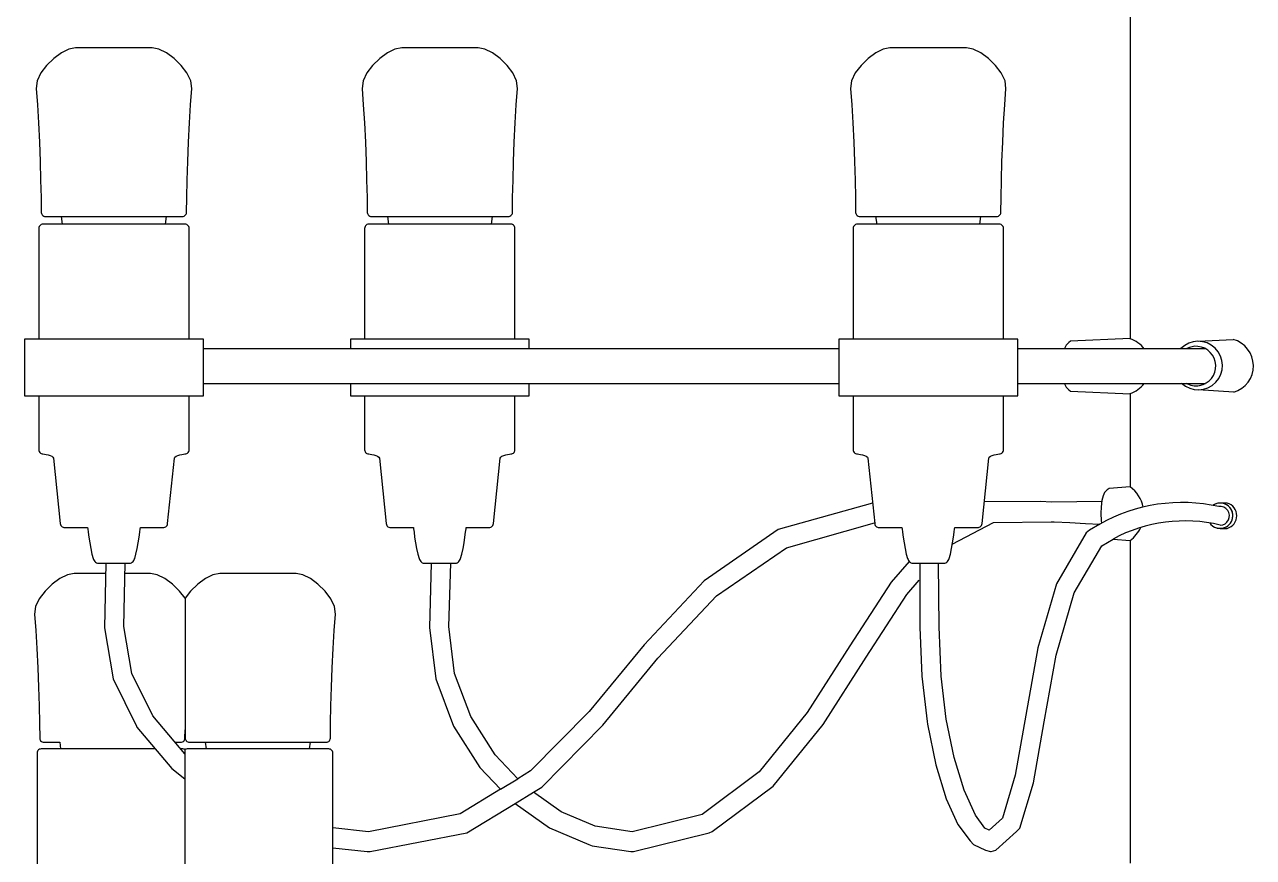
# Model space of a CAD drawing. Header units: millimetres. Extents: x 112 to 8820, y -2365 to 5002.
# Drawn here: x 393 to 585.3, y -265.7 to -135.4 of the extents above; entities that cross this region are included whole.
import ezdxf

# ---------------------------------------------------------------- set-up
doc = ezdxf.new("R2010")
doc.units = ezdxf.units.MM

# ---------------------------------------------------------------- blocks, each defined once
blk = doc.blocks.new('2097-30_EL-front')
for p, q in [((-2.267, 71.85), (-2.267, 47.948)), ((-19.115, 52.33), (-19.226, 52.223)), ((-18.995, 52.417), (-19.115, 52.33)), ((-18.877, 52.475), (-18.995, 52.417)), ((-18.772, 52.497), (-18.877, 52.475)), ((-18.743, 52.497), (-18.772, 52.497)), ((-18.679, 52.497), (-18.743, 52.497)), ((-18.583, 52.497), (-18.679, 52.497)), ((-18.461, 52.497), (-18.583, 52.497)), ((-18.321, 52.497), (-18.461, 52.497)), ((-18.172, 52.497), (-18.321, 52.497)), ((-18.023, 52.497), (-18.172, 52.497)), ((-17.883, 52.497), (-18.023, 52.497)), ((-17.761, 52.497), (-17.883, 52.497)), ((-17.666, 52.497), (-17.761, 52.497)), ((-17.602, 52.497), (-17.666, 52.497)), ((-17.574, 52.497), (-17.602, 52.497)), ((-17.469, 52.475), (-17.574, 52.497)), ((-17.351, 52.417), (-17.469, 52.475)), ((-17.23, 52.33), (-17.351, 52.417)), ((-17.119, 52.223), (-17.23, 52.33)), ((-14.013, 52.33), (-14.124, 52.223)), ((-13.892, 52.417), (-14.013, 52.33)), ((-13.774, 52.475), (-13.892, 52.417)), ((-13.669, 52.497), (-13.774, 52.475)), ((-13.647, 52.497), (-13.669, 52.497)), ((-13.588, 52.497), (-13.647, 52.497)), ((-13.497, 52.497), (-13.588, 52.497)), ((-13.379, 52.497), (-13.497, 52.497)), ((-13.241, 52.497), (-13.379, 52.497)), ((-13.093, 52.497), (-13.241, 52.497)), ((-12.943, 52.497), (-13.093, 52.497)), ((-12.801, 52.497), (-12.943, 52.497)), ((-12.676, 52.497), (-12.801, 52.497)), ((-12.575, 52.497), (-12.676, 52.497)), ((-12.506, 52.497), (-12.575, 52.497)), ((-12.472, 52.497), (-12.506, 52.497)), ((-12.367, 52.475), (-12.472, 52.497)), ((-12.249, 52.417), (-12.367, 52.475)), ((-12.129, 52.33), (-12.249, 52.417)), ((-12.019, 52.223), (-12.129, 52.33)), ((-6.37, 52.33), (-6.48, 52.223)), ((-6.25, 52.417), (-6.37, 52.33)), ((-6.132, 52.475), (-6.25, 52.417)), ((-6.028, 52.497), (-6.132, 52.475)), ((-5.993, 52.497), (-6.028, 52.497)), ((-5.923, 52.497), (-5.993, 52.497)), ((-5.822, 52.497), (-5.923, 52.497)), ((-5.697, 52.497), (-5.822, 52.497)), ((-5.554, 52.497), (-5.697, 52.497)), ((-5.405, 52.497), (-5.554, 52.497)), ((-5.256, 52.497), (-5.405, 52.497)), ((-5.119, 52.497), (-5.256, 52.497)), ((-5.001, 52.497), (-5.119, 52.497)), ((-4.91, 52.497), (-5.001, 52.497)), ((-4.852, 52.497), (-4.91, 52.497)), ((-4.831, 52.497), (-4.852, 52.497)), ((-4.726, 52.475), (-4.831, 52.497)), ((-4.607, 52.417), (-4.726, 52.475)), ((-4.486, 52.33), (-4.607, 52.417)), ((-4.375, 52.223), (-4.486, 52.33)), ((-19.226, 52.223), (-19.317, 52.104)), ((-17.029, 52.104), (-17.119, 52.223)), ((-14.124, 52.223), (-14.215, 52.104)), ((-11.928, 52.104), (-12.019, 52.223)), ((-6.48, 52.223), (-6.571, 52.104)), ((-4.285, 52.104), (-4.375, 52.223)), ((-19.375, 51.981), (-19.391, 51.863)), ((-19.317, 52.104), (-19.375, 51.981)), ((-16.97, 51.981), (-17.029, 52.104)), ((-16.955, 51.863), (-16.97, 51.981)), ((-14.273, 51.981), (-14.289, 51.863)), ((-14.215, 52.104), (-14.273, 51.981)), ((-11.87, 51.981), (-11.928, 52.104)), ((-11.855, 51.863), (-11.87, 51.981)), ((-6.629, 51.981), (-6.644, 51.863)), ((-6.571, 52.104), (-6.629, 51.981)), ((-4.226, 51.981), (-4.285, 52.104)), ((-4.211, 51.863), (-4.226, 51.981)), ((-19.391, 51.863), (-19.371, 51.607)), ((-16.975, 51.607), (-16.955, 51.863)), ((-14.289, 51.863), (-14.269, 51.607)), ((-11.875, 51.607), (-11.855, 51.863)), ((-6.644, 51.863), (-6.624, 51.607)), ((-4.231, 51.607), (-4.211, 51.863)), ((-19.371, 51.607), (-19.353, 51.323)), ((-16.992, 51.323), (-16.975, 51.607)), ((-14.269, 51.607), (-14.251, 51.323)), ((-11.892, 51.323), (-11.875, 51.607)), ((-6.624, 51.607), (-6.607, 51.323)), ((-4.248, 51.323), (-4.231, 51.607)), ((-19.353, 51.323), (-19.339, 51.023)), ((-17.006, 51.023), (-16.992, 51.323)), ((-14.251, 51.323), (-14.237, 51.023)), ((-11.906, 51.023), (-11.892, 51.323)), ((-6.607, 51.323), (-6.593, 51.023)), ((-4.262, 51.023), (-4.248, 51.323)), ((-19.339, 51.023), (-19.328, 50.72)), ((-17.018, 50.72), (-17.006, 51.023)), ((-14.237, 51.023), (-14.226, 50.72)), ((-11.918, 50.72), (-11.906, 51.023)), ((-6.593, 51.023), (-6.582, 50.72)), ((-4.274, 50.72), (-4.262, 51.023)), ((-19.328, 50.72), (-19.319, 50.427)), ((-17.026, 50.427), (-17.018, 50.72)), ((-14.226, 50.72), (-14.217, 50.427)), ((-11.926, 50.427), (-11.918, 50.72)), ((-6.582, 50.72), (-6.573, 50.427)), ((-4.282, 50.427), (-4.274, 50.72)), ((-19.319, 50.427), (-19.313, 50.157)), ((-17.032, 50.157), (-17.026, 50.427)), ((-14.217, 50.427), (-14.211, 50.157)), ((-11.932, 50.157), (-11.926, 50.427)), ((-6.573, 50.427), (-6.567, 50.157)), ((-4.288, 50.157), (-4.282, 50.427)), ((-19.313, 50.157), (-19.31, 49.923)), ((-17.035, 49.923), (-17.032, 50.157)), ((-14.211, 50.157), (-14.208, 49.923)), ((-11.935, 49.923), (-11.932, 50.157)), ((-6.567, 50.157), (-6.564, 49.923)), ((-4.291, 49.923), (-4.288, 50.157)), ((-19.31, 49.923), (-19.308, 49.908)), ((-19.308, 49.908), (-19.303, 49.894)), ((-19.303, 49.894), (-19.295, 49.882)), ((-19.295, 49.882), (-19.284, 49.872)), ((-19.284, 49.872), (-19.271, 49.864)), ((-19.271, 49.864), (-19.257, 49.86)), ((-19.257, 49.86), (-19.241, 49.858)), ((-19.241, 49.858), (-19.191, 49.858)), ((-19.191, 49.858), (-19.076, 49.858)), ((-19.076, 49.858), (-18.996, 49.858)), ((-18.996, 49.858), (-18.98, 49.739)), ((-18.996, 49.858), (-17.268, 49.858)), ((-17.366, 49.739), (-17.349, 49.858)), ((-17.268, 49.858), (-17.154, 49.858)), ((-17.154, 49.858), (-17.104, 49.858)), ((-17.104, 49.858), (-17.088, 49.86)), ((-17.088, 49.86), (-17.074, 49.864)), ((-17.074, 49.864), (-17.061, 49.872)), ((-17.061, 49.872), (-17.051, 49.882)), ((-17.051, 49.882), (-17.042, 49.894)), ((-17.042, 49.894), (-17.037, 49.908)), ((-17.037, 49.908), (-17.035, 49.923)), ((-14.208, 49.923), (-14.206, 49.908)), ((-14.206, 49.908), (-14.201, 49.894)), ((-14.201, 49.894), (-14.193, 49.882)), ((-14.193, 49.882), (-14.182, 49.872)), ((-14.182, 49.872), (-14.169, 49.864)), ((-14.169, 49.864), (-14.155, 49.86)), ((-14.155, 49.86), (-14.139, 49.858)), ((-14.139, 49.858), (-14.1, 49.858)), ((-14.1, 49.858), (-14.019, 49.858)), ((-14.019, 49.858), (-13.893, 49.858)), ((-13.893, 49.858), (-13.877, 49.739)), ((-13.893, 49.858), (-12.188, 49.858)), ((-12.264, 49.739), (-12.248, 49.858)), ((-12.188, 49.858), (-12.064, 49.858)), ((-12.064, 49.858), (-12.004, 49.858)), ((-12.004, 49.858), (-11.988, 49.86)), ((-11.988, 49.86), (-11.974, 49.864)), ((-11.974, 49.864), (-11.961, 49.872)), ((-11.961, 49.872), (-11.95, 49.882)), ((-11.95, 49.882), (-11.942, 49.894)), ((-11.942, 49.894), (-11.937, 49.908)), ((-11.937, 49.908), (-11.935, 49.923)), ((-6.564, 49.923), (-6.562, 49.908)), ((-6.562, 49.908), (-6.557, 49.894)), ((-6.557, 49.894), (-6.549, 49.882)), ((-6.549, 49.882), (-6.538, 49.872)), ((-6.538, 49.872), (-6.525, 49.864)), ((-6.525, 49.864), (-6.511, 49.86)), ((-6.511, 49.86), (-6.495, 49.858)), ((-6.495, 49.858), (-6.434, 49.858)), ((-6.434, 49.858), (-6.309, 49.858)), ((-6.309, 49.858), (-4.606, 49.858)), ((-6.251, 49.858), (-6.235, 49.739)), ((-4.622, 49.739), (-4.606, 49.858)), ((-4.606, 49.858), (-4.502, 49.858)), ((-4.502, 49.858), (-4.399, 49.858)), ((-4.399, 49.858), (-4.36, 49.858)), ((-4.36, 49.858), (-4.344, 49.86)), ((-4.344, 49.86), (-4.33, 49.864)), ((-4.33, 49.864), (-4.317, 49.872)), ((-4.317, 49.872), (-4.307, 49.882)), ((-4.307, 49.882), (-4.298, 49.894)), ((-4.298, 49.894), (-4.293, 49.908)), ((-4.293, 49.908), (-4.291, 49.923)), ((-19.346, 49.688), (-19.348, 49.673)), ((-19.348, 49.673), (-19.348, 47.941)), ((-19.342, 49.702), (-19.346, 49.688)), ((-19.334, 49.714), (-19.342, 49.702)), ((-19.324, 49.725), (-19.334, 49.714)), ((-19.311, 49.732), (-19.324, 49.725)), ((-19.298, 49.737), (-19.311, 49.732)), ((-19.283, 49.739), (-19.298, 49.737)), ((-19.268, 49.739), (-19.283, 49.739)), ((-19.206, 49.739), (-19.268, 49.739)), ((-19.099, 49.739), (-19.206, 49.739)), ((-18.951, 49.739), (-19.099, 49.739)), ((-18.769, 49.739), (-18.951, 49.739)), ((-18.561, 49.739), (-18.769, 49.739)), ((-18.336, 49.739), (-18.561, 49.739)), ((-18.104, 49.739), (-18.336, 49.739)), ((-17.875, 49.739), (-18.104, 49.739)), ((-17.658, 49.739), (-17.875, 49.739)), ((-17.464, 49.739), (-17.658, 49.739)), ((-17.301, 49.739), (-17.464, 49.739)), ((-17.177, 49.739), (-17.301, 49.739)), ((-17.095, 49.739), (-17.177, 49.739)), ((-17.061, 49.739), (-17.095, 49.739)), ((-17.046, 49.737), (-17.061, 49.739)), ((-17.032, 49.732), (-17.046, 49.737)), ((-17.02, 49.725), (-17.032, 49.732)), ((-17.01, 49.714), (-17.02, 49.725)), ((-17.002, 49.702), (-17.01, 49.714)), ((-16.997, 49.688), (-17.002, 49.702)), ((-16.995, 49.673), (-16.997, 49.688)), ((-16.995, 47.941), (-16.995, 49.673)), ((-14.247, 49.688), (-14.249, 49.673)), ((-14.249, 49.673), (-14.249, 47.941)), ((-14.242, 49.702), (-14.247, 49.688)), ((-14.234, 49.714), (-14.242, 49.702)), ((-14.224, 49.725), (-14.234, 49.714)), ((-14.212, 49.732), (-14.224, 49.725)), ((-14.198, 49.737), (-14.212, 49.732)), ((-14.183, 49.739), (-14.198, 49.737)), ((-14.149, 49.739), (-14.183, 49.739)), ((-14.067, 49.739), (-14.149, 49.739)), ((-13.942, 49.739), (-14.067, 49.739)), ((-13.779, 49.739), (-13.942, 49.739)), ((-13.586, 49.739), (-13.779, 49.739)), ((-13.369, 49.739), (-13.586, 49.739)), ((-13.14, 49.739), (-13.369, 49.739)), ((-12.908, 49.739), (-13.14, 49.739)), ((-12.683, 49.739), (-12.908, 49.739)), ((-12.475, 49.739), (-12.683, 49.739)), ((-12.293, 49.739), (-12.475, 49.739)), ((-12.145, 49.739), (-12.293, 49.739)), ((-12.038, 49.739), (-12.145, 49.739)), ((-11.975, 49.739), (-12.038, 49.739)), ((-11.961, 49.739), (-11.975, 49.739)), ((-11.946, 49.737), (-11.961, 49.739)), ((-11.932, 49.732), (-11.946, 49.737)), ((-11.92, 49.725), (-11.932, 49.732)), ((-11.91, 49.714), (-11.92, 49.725)), ((-11.902, 49.702), (-11.91, 49.714)), ((-11.897, 49.688), (-11.902, 49.702)), ((-11.896, 49.673), (-11.897, 49.688)), ((-11.896, 47.941), (-11.896, 49.673)), ((-6.601, 49.688), (-6.603, 49.673)), ((-6.603, 49.673), (-6.603, 47.941)), ((-6.596, 49.702), (-6.601, 49.688)), ((-6.588, 49.714), (-6.596, 49.702)), ((-6.578, 49.725), (-6.588, 49.714)), ((-6.566, 49.732), (-6.578, 49.725)), ((-6.552, 49.737), (-6.566, 49.732)), ((-6.537, 49.739), (-6.552, 49.737)), ((-6.523, 49.739), (-6.537, 49.739)), ((-6.461, 49.739), (-6.523, 49.739)), ((-6.353, 49.739), (-6.461, 49.739)), ((-6.205, 49.739), (-6.353, 49.739)), ((-6.024, 49.739), (-6.205, 49.739)), ((-5.815, 49.739), (-6.024, 49.739)), ((-5.59, 49.739), (-5.815, 49.739)), ((-5.358, 49.739), (-5.59, 49.739)), ((-5.129, 49.739), (-5.358, 49.739)), ((-4.913, 49.739), (-5.129, 49.739)), ((-4.719, 49.739), (-4.913, 49.739)), ((-4.556, 49.739), (-4.719, 49.739)), ((-4.431, 49.739), (-4.556, 49.739)), ((-4.35, 49.739), (-4.431, 49.739)), ((-4.315, 49.739), (-4.35, 49.739)), ((-4.3, 49.737), (-4.315, 49.739)), ((-4.286, 49.732), (-4.3, 49.737)), ((-4.274, 49.725), (-4.286, 49.732)), ((-4.264, 49.714), (-4.274, 49.725)), ((-4.256, 49.702), (-4.264, 49.714)), ((-4.251, 49.688), (-4.256, 49.702)), ((-4.25, 49.673), (-4.251, 49.688)), ((-4.25, 47.941), (-4.25, 49.673)), ((-19.553, 47.941), (-19.571, 47.941)), ((-19.571, 47.941), (-19.571, 47.054)), ((-19.475, 47.941), (-19.553, 47.941)), ((-19.34, 47.941), (-19.475, 47.941)), ((-19.153, 47.941), (-19.34, 47.941)), ((-18.924, 47.941), (-19.153, 47.941)), ((-18.662, 47.941), (-18.924, 47.941)), ((-18.379, 47.941), (-18.662, 47.941)), ((-18.086, 47.941), (-18.379, 47.941)), ((-17.797, 47.941), (-18.086, 47.941)), ((-17.525, 47.941), (-17.797, 47.941)), ((-17.281, 47.941), (-17.525, 47.941)), ((-17.076, 47.941), (-17.281, 47.941)), ((-16.918, 47.941), (-17.076, 47.941)), ((-16.816, 47.941), (-16.918, 47.941)), ((-16.772, 47.941), (-16.816, 47.941)), ((-16.772, 47.054), (-16.772, 47.941)), ((-14.454, 47.941), (-14.471, 47.941)), ((-14.471, 47.941), (-14.471, 47.788)), ((-14.375, 47.941), (-14.454, 47.941)), ((-14.24, 47.941), (-14.375, 47.941)), ((-14.054, 47.941), (-14.24, 47.941)), ((-13.963, 47.941), (-14.054, 47.941)), ((-13.719, 47.941), (-13.963, 47.941)), ((-13.446, 47.941), (-13.719, 47.941)), ((-13.158, 47.941), (-13.446, 47.941)), ((-12.865, 47.941), (-13.158, 47.941)), ((-12.582, 47.941), (-12.865, 47.941)), ((-12.32, 47.941), (-12.582, 47.941)), ((-12.09, 47.941), (-12.32, 47.941)), ((-11.904, 47.941), (-12.09, 47.941)), ((-11.769, 47.941), (-11.904, 47.941)), ((-11.691, 47.941), (-11.769, 47.941)), ((-11.673, 47.941), (-11.691, 47.941)), ((-11.673, 47.788), (-11.673, 47.941)), ((-6.807, 47.941), (-6.825, 47.941)), ((-6.825, 47.941), (-6.825, 47.054)), ((-6.729, 47.941), (-6.807, 47.941)), ((-6.594, 47.941), (-6.729, 47.941)), ((-6.408, 47.941), (-6.594, 47.941)), ((-6.179, 47.941), (-6.408, 47.941)), ((-5.917, 47.941), (-6.179, 47.941)), ((-5.633, 47.941), (-5.917, 47.941)), ((-5.341, 47.941), (-5.633, 47.941)), ((-5.052, 47.941), (-5.341, 47.941)), ((-4.779, 47.941), (-5.052, 47.941)), ((-4.535, 47.941), (-4.779, 47.941)), ((-4.33, 47.941), (-4.535, 47.941)), ((-4.173, 47.941), (-4.33, 47.941)), ((-4.07, 47.941), (-4.173, 47.941)), ((-4.027, 47.941), (-4.07, 47.941)), ((-4.027, 47.054), (-4.027, 47.941)), ((-3.23, 47.89), (-3.269, 47.845)), ((-3.199, 47.909), (-3.23, 47.89)), ((-2.267, 47.948), (-3.199, 47.909)), ((-14.471, 47.788), (-16.772, 47.788)), ((-6.825, 47.788), (-14.471, 47.788)), ((-1.084, 47.788), (-4.027, 47.788)), ((-3.293, 47.796), (-3.295, 47.788)), ((-3.269, 47.845), (-3.293, 47.796)), ((-16.772, 47.247), (-14.471, 47.247)), ((-14.471, 47.247), (-14.471, 47.054)), ((-14.471, 47.247), (-6.825, 47.247)), ((-11.673, 47.054), (-11.673, 47.247)), ((-4.027, 47.247), (-1.088, 47.247)), ((-3.295, 47.247), (-3.293, 47.239)), ((-3.293, 47.239), (-3.269, 47.19)), ((-3.269, 47.19), (-3.23, 47.145)), ((-3.23, 47.145), (-3.199, 47.126)), ((-3.199, 47.126), (-2.267, 47.087)), ((-19.571, 47.054), (-19.553, 47.054)), ((-19.553, 47.054), (-19.475, 47.054)), ((-19.475, 47.054), (-19.34, 47.054)), ((-19.348, 47.054), (-19.348, 46.209)), ((-19.34, 47.054), (-19.153, 47.054)), ((-19.153, 47.054), (-18.924, 47.054)), ((-18.924, 47.054), (-18.662, 47.054)), ((-18.662, 47.054), (-18.379, 47.054)), ((-18.379, 47.054), (-18.086, 47.054)), ((-18.086, 47.054), (-17.797, 47.054)), ((-17.797, 47.054), (-17.525, 47.054)), ((-17.525, 47.054), (-17.281, 47.054)), ((-17.281, 47.054), (-17.076, 47.054)), ((-17.076, 47.054), (-16.918, 47.054)), ((-16.995, 46.209), (-16.995, 47.054)), ((-16.918, 47.054), (-16.816, 47.054)), ((-16.816, 47.054), (-16.772, 47.054)), ((-14.471, 47.054), (-14.454, 47.054)), ((-14.454, 47.054), (-14.375, 47.054)), ((-14.375, 47.054), (-14.24, 47.054)), ((-14.249, 47.054), (-14.249, 46.209)), ((-14.24, 47.054), (-14.054, 47.054)), ((-14.054, 47.054), (-13.963, 47.054)), ((-13.963, 47.054), (-13.719, 47.054)), ((-13.719, 47.054), (-13.446, 47.054)), ((-13.446, 47.054), (-13.158, 47.054)), ((-13.158, 47.054), (-12.865, 47.054)), ((-12.865, 47.054), (-12.582, 47.054)), ((-12.582, 47.054), (-12.32, 47.054)), ((-12.32, 47.054), (-12.09, 47.054)), ((-12.09, 47.054), (-11.904, 47.054)), ((-11.904, 47.054), (-11.769, 47.054)), ((-11.896, 46.209), (-11.896, 47.054)), ((-11.769, 47.054), (-11.691, 47.054)), ((-11.691, 47.054), (-11.673, 47.054)), ((-6.825, 47.054), (-6.807, 47.054)), ((-6.807, 47.054), (-6.729, 47.054)), ((-6.729, 47.054), (-6.594, 47.054)), ((-6.603, 47.054), (-6.603, 46.209)), ((-6.594, 47.054), (-6.408, 47.054)), ((-6.408, 47.054), (-6.179, 47.054)), ((-6.179, 47.054), (-5.917, 47.054)), ((-5.917, 47.054), (-5.633, 47.054)), ((-5.633, 47.054), (-5.341, 47.054)), ((-5.341, 47.054), (-5.052, 47.054)), ((-5.052, 47.054), (-4.779, 47.054)), ((-4.779, 47.054), (-4.535, 47.054)), ((-4.535, 47.054), (-4.33, 47.054)), ((-4.33, 47.054), (-4.173, 47.054)), ((-4.25, 46.209), (-4.25, 47.054)), ((-4.173, 47.054), (-4.07, 47.054)), ((-4.07, 47.054), (-4.027, 47.054)), ((-2.267, 47.087), (-2.267, 45.63)), ((-19.348, 46.209), (-19.346, 46.194)), ((-19.346, 46.194), (-19.342, 46.181)), ((-19.342, 46.181), (-19.334, 46.168)), ((-19.334, 46.168), (-19.324, 46.158)), ((-19.324, 46.158), (-19.311, 46.15)), ((-17.032, 46.15), (-17.02, 46.158)), ((-17.02, 46.158), (-17.01, 46.168)), ((-17.01, 46.168), (-17.002, 46.181)), ((-17.002, 46.181), (-16.997, 46.194)), ((-16.997, 46.194), (-16.995, 46.209)), ((-14.249, 46.209), (-14.247, 46.194)), ((-14.247, 46.194), (-14.242, 46.181)), ((-14.242, 46.181), (-14.234, 46.168)), ((-14.234, 46.168), (-14.224, 46.158)), ((-14.224, 46.158), (-14.212, 46.15)), ((-11.932, 46.15), (-11.92, 46.158)), ((-11.92, 46.158), (-11.91, 46.168)), ((-11.91, 46.168), (-11.902, 46.181)), ((-11.902, 46.181), (-11.897, 46.194)), ((-11.897, 46.194), (-11.896, 46.209)), ((-6.603, 46.209), (-6.601, 46.194)), ((-6.601, 46.194), (-6.596, 46.181)), ((-6.596, 46.181), (-6.588, 46.168)), ((-6.588, 46.168), (-6.578, 46.158)), ((-6.578, 46.158), (-6.566, 46.15)), ((-4.286, 46.15), (-4.274, 46.158)), ((-4.274, 46.158), (-4.264, 46.168)), ((-4.264, 46.168), (-4.256, 46.181)), ((-4.256, 46.181), (-4.251, 46.194)), ((-4.251, 46.194), (-4.25, 46.209)), ((-19.311, 46.15), (-19.298, 46.146)), ((-19.298, 46.146), (-19.283, 46.144)), ((-19.283, 46.144), (-19.261, 46.142)), ((-19.261, 46.142), (-19.233, 46.137)), ((-19.233, 46.137), (-19.202, 46.13)), ((-19.202, 46.13), (-19.172, 46.12)), ((-19.172, 46.12), (-19.145, 46.108)), ((-19.145, 46.108), (-19.126, 46.094)), ((-19.126, 46.094), (-19.117, 46.078)), ((-19.117, 46.078), (-19.012, 45.056)), ((-17.332, 45.056), (-17.226, 46.078)), ((-17.226, 46.078), (-17.218, 46.094)), ((-17.218, 46.094), (-17.198, 46.108)), ((-17.198, 46.108), (-17.172, 46.12)), ((-17.172, 46.12), (-17.141, 46.13)), ((-17.141, 46.13), (-17.11, 46.137)), ((-17.11, 46.137), (-17.083, 46.142)), ((-17.083, 46.142), (-17.061, 46.144)), ((-17.061, 46.144), (-17.046, 46.146)), ((-17.046, 46.146), (-17.032, 46.15)), ((-14.212, 46.15), (-14.198, 46.146)), ((-14.198, 46.146), (-14.183, 46.144)), ((-14.183, 46.144), (-14.161, 46.142)), ((-14.161, 46.142), (-14.134, 46.137)), ((-14.134, 46.137), (-14.103, 46.13)), ((-14.103, 46.13), (-14.072, 46.12)), ((-14.072, 46.12), (-14.046, 46.108)), ((-14.046, 46.108), (-14.026, 46.094)), ((-14.026, 46.094), (-14.018, 46.078)), ((-14.018, 46.078), (-13.912, 45.056)), ((-12.232, 45.056), (-12.126, 46.078)), ((-12.126, 46.078), (-12.118, 46.094)), ((-12.118, 46.094), (-12.099, 46.108)), ((-12.099, 46.108), (-12.072, 46.12)), ((-12.072, 46.12), (-12.041, 46.13)), ((-12.041, 46.13), (-12.011, 46.137)), ((-12.011, 46.137), (-11.983, 46.142)), ((-11.983, 46.142), (-11.961, 46.144)), ((-11.961, 46.144), (-11.946, 46.146)), ((-11.946, 46.146), (-11.932, 46.15)), ((-6.566, 46.15), (-6.552, 46.146)), ((-6.552, 46.146), (-6.537, 46.144)), ((-6.537, 46.144), (-6.515, 46.142)), ((-6.515, 46.142), (-6.488, 46.137)), ((-6.488, 46.137), (-6.457, 46.13)), ((-6.457, 46.13), (-6.426, 46.12)), ((-6.426, 46.12), (-6.399, 46.108)), ((-6.399, 46.108), (-6.38, 46.094)), ((-6.38, 46.094), (-6.372, 46.078)), ((-6.372, 46.078), (-6.266, 45.056)), ((-4.586, 45.056), (-4.48, 46.078)), ((-4.48, 46.078), (-4.472, 46.094)), ((-4.472, 46.094), (-4.453, 46.108)), ((-4.453, 46.108), (-4.426, 46.12)), ((-4.426, 46.12), (-4.395, 46.13)), ((-4.395, 46.13), (-4.365, 46.137)), ((-4.365, 46.137), (-4.337, 46.142)), ((-4.337, 46.142), (-4.315, 46.144)), ((-4.315, 46.144), (-4.3, 46.146)), ((-4.3, 46.146), (-4.286, 46.15)), ((-2.628, 45.585), (-2.668, 45.539)), ((-2.598, 45.604), (-2.628, 45.585)), ((-2.267, 45.63), (-2.598, 45.604)), ((-3.678, 45.4), (-4.551, 45.394)), ((-3.493, 45.391), (-3.678, 45.4)), ((-2.713, 45.399), (-3.493, 45.391)), ((-2.711, 45.414), (-2.723, 45.318)), ((-2.692, 45.49), (-2.711, 45.414)), ((-2.668, 45.539), (-2.692, 45.49)), ((-6.299, 45.373), (-7.775, 44.96)), ((-2.723, 45.318), (-2.727, 45.211)), ((-2.727, 45.211), (-2.723, 45.105)), ((-0.859, 45.377, -0.203), (-0.75, 45.377, -0.203)), ((-19.012, 45.056), (-19.008, 45.041)), ((-19.008, 45.041), (-19.002, 45.027)), ((-19.002, 45.027), (-18.993, 45.015)), ((-18.993, 45.015), (-18.982, 45.005)), ((-18.982, 45.005), (-18.969, 44.997)), ((-17.374, 44.997), (-17.361, 45.005)), ((-17.361, 45.005), (-17.35, 45.015)), ((-17.35, 45.015), (-17.341, 45.027)), ((-17.341, 45.027), (-17.335, 45.041)), ((-17.335, 45.041), (-17.332, 45.056)), ((-13.912, 45.056), (-13.909, 45.041)), ((-13.909, 45.041), (-13.903, 45.027)), ((-13.903, 45.027), (-13.894, 45.015)), ((-13.894, 45.015), (-13.883, 45.005)), ((-13.883, 45.005), (-13.87, 44.997)), ((-12.275, 44.997), (-12.262, 45.005)), ((-12.262, 45.005), (-12.251, 45.015)), ((-12.251, 45.015), (-12.242, 45.027)), ((-12.242, 45.027), (-12.236, 45.041)), ((-12.236, 45.041), (-12.232, 45.056)), ((-7.648, 44.678), (-6.267, 45.064)), ((-6.266, 45.056), (-6.263, 45.041)), ((-6.263, 45.041), (-6.256, 45.027)), ((-6.256, 45.027), (-6.248, 45.015)), ((-6.248, 45.015), (-6.236, 45.005)), ((-6.236, 45.005), (-6.224, 44.997)), ((-5.051, 44.733), (-4.406, 45.074)), ((-4.629, 44.997), (-4.616, 45.005)), ((-4.616, 45.005), (-4.605, 45.015)), ((-4.605, 45.015), (-4.596, 45.027)), ((-4.596, 45.027), (-4.589, 45.041)), ((-4.589, 45.041), (-4.586, 45.056)), ((-4.406, 45.074), (-3.502, 45.083)), ((-3.502, 45.083), (-3.458, 45.081)), ((-3.458, 45.081), (-3.214, 45.07)), ((-3.214, 45.07), (-2.968, 45.058)), ((-2.968, 45.058), (-2.744, 45.048)), ((-2.744, 45.048), (-2.904, 44.953)), ((-2.723, 45.105), (-2.717, 45.062)), ((-18.969, 44.997), (-18.955, 44.993)), ((-18.955, 44.993), (-18.939, 44.991)), ((-18.939, 44.991), (-18.929, 44.991)), ((-18.929, 44.991), (-18.886, 44.991)), ((-18.886, 44.991), (-18.812, 44.991)), ((-18.812, 44.991), (-18.71, 44.991)), ((-18.71, 44.991), (-18.585, 44.991)), ((-18.585, 44.991), (-18.583, 44.971)), ((-18.583, 44.971), (-18.576, 44.919)), ((-18.576, 44.919), (-18.565, 44.844)), ((-18.565, 44.844), (-18.551, 44.756)), ((-17.792, 44.756), (-17.778, 44.844)), ((-17.778, 44.844), (-17.768, 44.919)), ((-17.768, 44.919), (-17.761, 44.971)), ((-17.761, 44.971), (-17.758, 44.991)), ((-17.758, 44.991), (-17.683, 44.991)), ((-17.683, 44.991), (-17.57, 44.991)), ((-17.57, 44.991), (-17.484, 44.991)), ((-17.484, 44.991), (-17.428, 44.991)), ((-17.428, 44.991), (-17.404, 44.991)), ((-17.404, 44.991), (-17.389, 44.993)), ((-17.389, 44.993), (-17.374, 44.997)), ((-13.87, 44.997), (-13.855, 44.993)), ((-13.855, 44.993), (-13.84, 44.991)), ((-13.84, 44.991), (-13.816, 44.991)), ((-13.816, 44.991), (-13.76, 44.991)), ((-13.76, 44.991), (-13.673, 44.991)), ((-13.673, 44.991), (-13.561, 44.991)), ((-13.561, 44.991), (-13.486, 44.991)), ((-13.486, 44.991), (-13.483, 44.971)), ((-13.483, 44.971), (-13.476, 44.919)), ((-13.476, 44.919), (-13.466, 44.844)), ((-13.466, 44.844), (-13.452, 44.756)), ((-12.693, 44.756), (-12.679, 44.844)), ((-12.679, 44.844), (-12.668, 44.919)), ((-12.668, 44.919), (-12.661, 44.971)), ((-12.661, 44.971), (-12.658, 44.991)), ((-12.658, 44.991), (-12.534, 44.991)), ((-12.534, 44.991), (-12.432, 44.991)), ((-12.432, 44.991), (-12.357, 44.991)), ((-12.357, 44.991), (-12.314, 44.991)), ((-12.314, 44.991), (-12.305, 44.991)), ((-12.305, 44.991), (-12.289, 44.993)), ((-12.289, 44.993), (-12.275, 44.997)), ((-7.775, 44.96), (-8.935, 44.161)), ((-6.224, 44.997), (-6.209, 44.993)), ((-6.209, 44.993), (-6.194, 44.991)), ((-6.194, 44.991), (-6.184, 44.991)), ((-6.184, 44.991), (-6.141, 44.991)), ((-6.141, 44.991), (-6.067, 44.991)), ((-6.067, 44.991), (-5.965, 44.991)), ((-5.965, 44.991), (-5.84, 44.991)), ((-5.84, 44.991), (-5.837, 44.971)), ((-5.837, 44.971), (-5.83, 44.919)), ((-5.83, 44.919), (-5.819, 44.844)), ((-5.819, 44.844), (-5.806, 44.756)), ((-5.047, 44.756), (-5.033, 44.844)), ((-5.033, 44.844), (-5.022, 44.919)), ((-5.022, 44.919), (-5.015, 44.971)), ((-5.015, 44.971), (-5.012, 44.991)), ((-5.012, 44.991), (-4.937, 44.991)), ((-4.937, 44.991), (-4.825, 44.991)), ((-4.825, 44.991), (-4.739, 44.991)), ((-4.739, 44.991), (-4.682, 44.991)), ((-4.682, 44.991), (-4.659, 44.991)), ((-4.659, 44.991), (-4.643, 44.993)), ((-4.643, 44.993), (-4.629, 44.997)), ((-2.954, 44.91), (-3.418, 44.114)), ((-2.904, 44.953), (-2.954, 44.91)), ((-2.712, 44.708), (-2.534, 44.813)), ((-2.534, 44.813), (-2.267, 44.792)), ((-0.859, 44.98, -0.203), (-0.75, 44.98, -0.203)), ((-18.551, 44.756), (-18.535, 44.664)), ((-18.535, 44.664), (-18.516, 44.579)), ((-17.827, 44.579), (-17.809, 44.664)), ((-17.809, 44.664), (-17.792, 44.756)), ((-13.452, 44.756), (-13.435, 44.664)), ((-13.435, 44.664), (-13.417, 44.579)), ((-12.727, 44.579), (-12.709, 44.664)), ((-12.709, 44.664), (-12.693, 44.756)), ((-8.743, 43.924), (-7.648, 44.678)), ((-5.806, 44.756), (-5.789, 44.664)), ((-5.789, 44.664), (-5.771, 44.579)), ((-5.081, 44.579), (-5.063, 44.664)), ((-5.063, 44.664), (-5.047, 44.756)), ((-3.142, 43.971), (-2.712, 44.708)), ((-2.267, 44.792), (-2.267, 39.742)), ((-18.516, 44.579), (-18.497, 44.51)), ((-18.497, 44.51), (-18.49, 44.492)), ((-18.49, 44.492), (-18.481, 44.477)), ((-18.481, 44.477), (-18.47, 44.463)), ((-18.47, 44.463), (-18.459, 44.451)), ((-18.459, 44.451), (-18.446, 44.442)), ((-18.446, 44.442), (-18.432, 44.436)), ((-18.432, 44.436), (-18.417, 44.434)), ((-18.417, 44.434), (-18.413, 44.434)), ((-18.413, 44.434), (-18.4, 44.434)), ((-18.4, 44.434), (-18.376, 44.434)), ((-18.376, 44.434), (-18.344, 44.434)), ((-18.344, 44.434), (-18.303, 44.434)), ((-18.298, 44.434), (-18.318, 43.426)), ((-18.303, 44.434), (-18.258, 44.434)), ((-18.258, 44.434), (-18.208, 44.434)), ((-18.208, 44.434), (-18.157, 44.434)), ((-18.157, 44.434), (-18.106, 44.434)), ((-18.106, 44.434), (-18.058, 44.434)), ((-18.058, 44.434), (-18.016, 44.434)), ((-18.016, 44.434), (-17.98, 44.434)), ((-18.015, 43.447), (-17.995, 44.434)), ((-17.98, 44.434), (-17.952, 44.434)), ((-17.952, 44.434), (-17.934, 44.434)), ((-17.934, 44.434), (-17.927, 44.434)), ((-17.927, 44.434), (-17.912, 44.436)), ((-17.912, 44.436), (-17.898, 44.442)), ((-17.898, 44.442), (-17.885, 44.451)), ((-17.885, 44.451), (-17.873, 44.463)), ((-17.873, 44.463), (-17.863, 44.477)), ((-17.863, 44.477), (-17.854, 44.492)), ((-17.854, 44.492), (-17.847, 44.51)), ((-17.847, 44.51), (-17.827, 44.579)), ((-13.417, 44.579), (-13.397, 44.51)), ((-13.397, 44.51), (-13.39, 44.492)), ((-13.39, 44.492), (-13.381, 44.477)), ((-13.381, 44.477), (-13.371, 44.463)), ((-13.371, 44.463), (-13.359, 44.451)), ((-13.359, 44.451), (-13.346, 44.442)), ((-13.346, 44.442), (-13.332, 44.436)), ((-13.332, 44.436), (-13.317, 44.434)), ((-13.317, 44.434), (-13.31, 44.434)), ((-13.31, 44.434), (-13.292, 44.434)), ((-13.292, 44.434), (-13.264, 44.434)), ((-13.264, 44.434), (-13.228, 44.434)), ((-13.205, 44.434), (-13.236, 43.428)), ((-13.228, 44.434), (-13.185, 44.434)), ((-13.185, 44.434), (-13.138, 44.434)), ((-13.138, 44.434), (-13.087, 44.434)), ((-13.087, 44.434), (-13.036, 44.434)), ((-13.036, 44.434), (-12.986, 44.434)), ((-12.986, 44.434), (-12.94, 44.434)), ((-12.94, 44.434), (-12.9, 44.434)), ((-12.932, 43.446), (-12.902, 44.434)), ((-12.9, 44.434), (-12.868, 44.434)), ((-12.868, 44.434), (-12.844, 44.434)), ((-12.844, 44.434), (-12.83, 44.434)), ((-12.83, 44.434), (-12.827, 44.434)), ((-12.827, 44.434), (-12.812, 44.436)), ((-12.812, 44.436), (-12.798, 44.442)), ((-12.798, 44.442), (-12.785, 44.451)), ((-12.785, 44.451), (-12.773, 44.463)), ((-12.773, 44.463), (-12.763, 44.477)), ((-12.763, 44.477), (-12.754, 44.492)), ((-12.754, 44.492), (-12.747, 44.51)), ((-12.747, 44.51), (-12.727, 44.579)), ((-5.726, 44.464), (-6.008, 44.138)), ((-5.771, 44.579), (-5.751, 44.51)), ((-5.751, 44.51), (-5.744, 44.492)), ((-5.744, 44.492), (-5.735, 44.477)), ((-5.735, 44.477), (-5.725, 44.463)), ((-5.725, 44.463), (-5.713, 44.451)), ((-5.713, 44.451), (-5.7, 44.442)), ((-5.7, 44.442), (-5.686, 44.436)), ((-5.686, 44.436), (-5.671, 44.434)), ((-5.671, 44.434), (-5.668, 44.434)), ((-5.668, 44.434), (-5.654, 44.434)), ((-5.654, 44.434), (-5.631, 44.434)), ((-5.631, 44.434), (-5.598, 44.434)), ((-5.598, 44.434), (-5.558, 44.434)), ((-5.558, 44.434), (-5.56, 43.435)), ((-5.558, 44.434), (-5.512, 44.434)), ((-5.512, 44.434), (-5.462, 44.434)), ((-5.462, 44.434), (-5.411, 44.434)), ((-5.411, 44.434), (-5.361, 44.434)), ((-5.361, 44.434), (-5.313, 44.434)), ((-5.313, 44.434), (-5.27, 44.434)), ((-5.27, 44.434), (-5.234, 44.434)), ((-5.257, 43.438), (-5.268, 44.434)), ((-5.234, 44.434), (-5.207, 44.434)), ((-5.207, 44.434), (-5.189, 44.434)), ((-5.189, 44.434), (-5.181, 44.434)), ((-5.181, 44.434), (-5.166, 44.436)), ((-5.166, 44.436), (-5.152, 44.442)), ((-5.152, 44.442), (-5.139, 44.451)), ((-5.139, 44.451), (-5.127, 44.463)), ((-5.127, 44.463), (-5.117, 44.477)), ((-5.117, 44.477), (-5.108, 44.492)), ((-5.108, 44.492), (-5.101, 44.51)), ((-5.101, 44.51), (-5.081, 44.579)), ((-18.901, 44.252), (-19.019, 44.194)), ((-18.797, 44.273), (-18.901, 44.252)), ((-18.764, 44.273), (-18.797, 44.273)), ((-18.695, 44.273), (-18.764, 44.273)), ((-18.596, 44.273), (-18.695, 44.273)), ((-18.471, 44.273), (-18.596, 44.273)), ((-18.329, 44.273), (-18.471, 44.273)), ((-18.301, 44.273), (-18.329, 44.273)), ((-17.893, 44.273), (-17.998, 44.273)), ((-17.774, 44.273), (-17.893, 44.273)), ((-17.682, 44.273), (-17.774, 44.273)), ((-17.623, 44.273), (-17.682, 44.273)), ((-17.599, 44.273), (-17.623, 44.273)), ((-17.494, 44.252), (-17.599, 44.273)), ((-17.376, 44.194), (-17.494, 44.252)), ((-16.622, 44.252), (-16.741, 44.194)), ((-16.517, 44.273), (-16.622, 44.252)), ((-16.5, 44.273), (-16.517, 44.273)), ((-16.446, 44.273), (-16.5, 44.273)), ((-16.359, 44.273), (-16.446, 44.273)), ((-16.244, 44.273), (-16.359, 44.273)), ((-16.109, 44.273), (-16.244, 44.273)), ((-15.962, 44.273), (-16.109, 44.273)), ((-15.811, 44.273), (-15.962, 44.273)), ((-15.668, 44.273), (-15.811, 44.273)), ((-15.54, 44.273), (-15.668, 44.273)), ((-15.436, 44.273), (-15.54, 44.273)), ((-15.361, 44.273), (-15.436, 44.273)), ((-15.322, 44.273), (-15.361, 44.273)), ((-15.321, 44.273), (-15.322, 44.273)), ((-15.216, 44.252), (-15.321, 44.273)), ((-15.098, 44.194), (-15.216, 44.252)), ((-19.139, 44.107), (-19.25, 43.999)), ((-19.019, 44.194), (-19.139, 44.107)), ((-17.255, 44.107), (-17.376, 44.194)), ((-17.144, 43.999), (-17.255, 44.107)), ((-16.861, 44.107), (-16.972, 43.999)), ((-16.741, 44.194), (-16.861, 44.107)), ((-14.979, 44.107), (-15.098, 44.194)), ((-14.868, 43.999), (-14.979, 44.107)), ((-8.935, 44.161), (-9.876, 43.158)), ((-6.008, 44.138), (-6.653, 43.142)), ((-5.763, 43.947), (-5.568, 44.171)), ((-3.418, 44.114), (-3.711, 43.11)), ((-19.34, 43.88), (-19.399, 43.757)), ((-19.25, 43.999), (-19.34, 43.88)), ((-17.058, 43.887), (-17.144, 43.999)), ((-16.972, 43.999), (-17.058, 43.887)), ((-17.058, 43.887), (-17.058, 41.826)), ((-14.778, 43.88), (-14.868, 43.999)), ((-14.72, 43.757), (-14.778, 43.88)), ((-9.658, 42.949), (-8.743, 43.924)), ((-6.398, 42.965), (-5.763, 43.947)), ((-3.425, 42.997), (-3.142, 43.971)), ((-19.399, 43.757), (-19.414, 43.64)), ((-14.705, 43.64), (-14.72, 43.757)), ((-19.414, 43.64), (-19.394, 43.384)), ((-14.724, 43.384), (-14.705, 43.64)), ((-19.394, 43.384), (-19.377, 43.099)), ((-18.318, 43.426), (-18.186, 42.624)), ((-17.893, 42.711), (-18.015, 43.447)), ((-14.741, 43.099), (-14.724, 43.384)), ((-13.236, 43.428), (-13.136, 42.624)), ((-12.841, 42.71), (-12.932, 43.446)), ((-5.56, 43.435), (-5.529, 42.667)), ((-5.226, 42.668), (-5.257, 43.438)), ((-19.377, 43.099), (-19.363, 42.799)), ((-14.756, 42.799), (-14.741, 43.099)), ((-9.876, 43.158), (-10.736, 42.115)), ((-6.653, 43.142), (-7.321, 42.101)), ((-3.711, 43.11), (-3.903, 42.06)), ((-10.523, 41.9), (-9.658, 42.949)), ((-7.073, 41.914), (-6.398, 42.965)), ((-3.616, 41.955), (-3.425, 42.997)), ((-19.363, 42.799), (-19.351, 42.496)), ((-17.565, 42.047), (-17.893, 42.711)), ((-14.767, 42.496), (-14.756, 42.799)), ((-12.589, 42.037), (-12.841, 42.71)), ((-18.186, 42.624), (-17.82, 41.884)), ((-13.136, 42.624), (-12.859, 41.885)), ((-5.529, 42.667), (-5.444, 41.96)), ((-5.146, 41.997), (-5.226, 42.668)), ((-19.351, 42.496), (-19.343, 42.203)), ((-14.776, 42.203), (-14.767, 42.496)), ((-19.343, 42.203), (-19.337, 41.933)), ((-14.781, 41.933), (-14.776, 42.203)), ((-19.337, 41.933), (-19.334, 41.699)), ((-17.062, 41.451), (-17.565, 42.047)), ((-14.784, 41.699), (-14.781, 41.933)), ((-12.205, 41.436), (-12.589, 42.037)), ((-10.736, 42.115), (-11.651, 41.185)), ((-7.321, 42.101), (-8.075, 41.17)), ((-5.444, 41.96), (-5.438, 41.916)), ((-5.022, 41.395), (-5.146, 41.997)), ((-3.903, 42.06), (-4.066, 41.12)), ((-3.782, 40.999), (-3.616, 41.955)), ((-17.82, 41.884), (-17.814, 41.872)), ((-17.814, 41.872), (-17.265, 41.223)), ((-17.06, 41.699), (-17.058, 41.826)), ((-17.058, 41.826), (-17.057, 41.699)), ((-12.859, 41.885), (-12.446, 41.239)), ((-11.473, 40.934), (-10.523, 41.9)), ((-7.854, 40.949), (-7.073, 41.914)), ((-5.438, 41.916), (-5.307, 41.279)), ((-19.334, 41.699), (-19.332, 41.684)), ((-19.332, 41.684), (-19.327, 41.67)), ((-19.327, 41.67), (-19.319, 41.658)), ((-19.319, 41.658), (-19.308, 41.648)), ((-19.308, 41.648), (-19.295, 41.641)), ((-19.295, 41.641), (-19.281, 41.636)), ((-19.281, 41.636), (-19.265, 41.635)), ((-19.265, 41.635), (-19.206, 41.635)), ((-19.206, 41.635), (-19.084, 41.635)), ((-19.084, 41.635), (-19.02, 41.635)), ((-19.02, 41.635), (-19.006, 41.53)), ((-17.217, 41.635), (-17.171, 41.635)), ((-17.171, 41.635), (-17.129, 41.635)), ((-17.129, 41.635), (-17.113, 41.636)), ((-17.113, 41.636), (-17.099, 41.641)), ((-17.099, 41.641), (-17.086, 41.648)), ((-17.086, 41.648), (-17.075, 41.658)), ((-17.075, 41.658), (-17.067, 41.67)), ((-17.067, 41.67), (-17.062, 41.684)), ((-17.062, 41.684), (-17.06, 41.699)), ((-17.057, 41.699), (-17.055, 41.684)), ((-17.055, 41.684), (-17.049, 41.67)), ((-17.049, 41.67), (-17.041, 41.658)), ((-17.041, 41.658), (-17.03, 41.648)), ((-17.03, 41.648), (-17.018, 41.641)), ((-17.018, 41.641), (-17.003, 41.636)), ((-17.003, 41.636), (-16.988, 41.635)), ((-16.988, 41.635), (-16.957, 41.635)), ((-16.957, 41.635), (-16.861, 41.635)), ((-16.861, 41.635), (-15.097, 41.635)), ((-16.742, 41.635), (-16.727, 41.53)), ((-15.111, 41.53), (-15.097, 41.635)), ((-15.097, 41.635), (-15.058, 41.635)), ((-15.058, 41.635), (-14.926, 41.635)), ((-14.926, 41.635), (-14.856, 41.635)), ((-14.856, 41.635), (-14.853, 41.635)), ((-14.853, 41.635), (-14.837, 41.636)), ((-14.837, 41.636), (-14.823, 41.641)), ((-14.823, 41.641), (-14.81, 41.648)), ((-14.81, 41.648), (-14.8, 41.658)), ((-14.8, 41.658), (-14.792, 41.67)), ((-14.792, 41.67), (-14.786, 41.684)), ((-14.786, 41.684), (-14.784, 41.699)), ((-19.373, 41.48), (-19.375, 41.465)), ((-19.375, 41.465), (-19.375, 39.732)), ((-19.368, 41.493), (-19.373, 41.48)), ((-19.361, 41.506), (-19.368, 41.493)), ((-19.351, 41.516), (-19.361, 41.506)), ((-19.338, 41.524), (-19.351, 41.516)), ((-19.325, 41.528), (-19.338, 41.524)), ((-19.31, 41.53), (-19.325, 41.528)), ((-19.264, 41.53), (-19.31, 41.53)), ((-19.172, 41.53), (-19.264, 41.53)), ((-19.038, 41.53), (-19.172, 41.53)), ((-18.867, 41.53), (-19.038, 41.53)), ((-18.667, 41.53), (-18.867, 41.53)), ((-18.447, 41.53), (-18.667, 41.53)), ((-18.216, 41.53), (-18.447, 41.53)), ((-17.984, 41.53), (-18.216, 41.53)), ((-17.762, 41.53), (-17.984, 41.53)), ((-17.56, 41.53), (-17.762, 41.53)), ((-17.525, 41.53), (-17.56, 41.53)), ((-17.098, 41.53), (-17.129, 41.53)), ((-17.095, 41.53), (-17.098, 41.53)), ((-17.08, 41.528), (-17.095, 41.53)), ((-17.067, 41.524), (-17.08, 41.528)), ((-17.06, 41.52), (-17.067, 41.524)), ((-17.06, 41.45), (-17.062, 41.451)), ((-17.054, 41.524), (-17.06, 41.52)), ((-17.06, 41.52), (-17.06, 39.732)), ((-17.041, 41.528), (-17.054, 41.524)), ((-17.026, 41.53), (-17.041, 41.528)), ((-16.98, 41.53), (-17.026, 41.53)), ((-16.888, 41.53), (-16.98, 41.53)), ((-16.754, 41.53), (-16.888, 41.53)), ((-16.583, 41.53), (-16.754, 41.53)), ((-16.383, 41.53), (-16.583, 41.53)), ((-16.163, 41.53), (-16.383, 41.53)), ((-15.932, 41.53), (-16.163, 41.53)), ((-15.7, 41.53), (-15.932, 41.53)), ((-15.478, 41.53), (-15.7, 41.53)), ((-15.276, 41.53), (-15.478, 41.53)), ((-15.101, 41.53), (-15.276, 41.53)), ((-14.962, 41.53), (-15.101, 41.53)), ((-14.865, 41.53), (-14.962, 41.53)), ((-14.814, 41.53), (-14.865, 41.53)), ((-14.811, 41.53), (-14.814, 41.53)), ((-14.796, 41.528), (-14.811, 41.53)), ((-14.782, 41.524), (-14.796, 41.528)), ((-14.77, 41.516), (-14.782, 41.524)), ((-14.76, 41.506), (-14.77, 41.516)), ((-14.752, 41.493), (-14.76, 41.506)), ((-14.748, 41.48), (-14.752, 41.493)), ((-14.746, 41.465), (-14.748, 41.48)), ((-14.746, 39.732), (-14.746, 41.465)), ((-11.849, 41.064), (-12.205, 41.436)), ((-4.866, 40.884), (-5.022, 41.395)), ((-17.265, 41.223), (-17.06, 41.061)), ((-12.446, 41.239), (-12.12, 40.898)), ((-11.651, 41.185), (-11.849, 41.064)), ((-8.075, 41.17), (-8.965, 40.505)), ((-5.307, 41.279), (-5.146, 40.75)), ((-12.12, 40.898), (-11.849, 41.064)), ((-4.066, 41.12), (-4.265, 40.449)), ((-3.992, 40.292), (-3.782, 40.999)), ((-12.12, 40.898), (-12.751, 40.513)), ((-11.895, 40.676), (-11.608, 40.852)), ((-11.608, 40.852), (-11.473, 40.934)), ((-11.171, 40.545), (-11.608, 40.852)), ((-8.81, 40.236), (-7.854, 40.949)), ((-4.69, 40.494), (-4.866, 40.884)), ((-12.647, 40.217), (-11.895, 40.676)), ((-11.895, 40.676), (-11.353, 40.296)), ((-5.146, 40.75), (-4.964, 40.347)), ((-12.751, 40.513), (-14.189, 40.234)), ((-10.642, 40.32), (-11.171, 40.545)), ((-8.965, 40.505), (-10.062, 40.234)), ((-4.54, 40.291), (-4.69, 40.494)), ((-4.265, 40.449), (-4.476, 40.261)), ((-14.189, 40.234), (-14.746, 40.297)), ((-14.162, 39.923), (-12.647, 40.217)), ((-11.353, 40.296), (-10.74, 40.036)), ((-10.062, 40.234), (-10.642, 40.32)), ((-10.043, 39.923), (-8.855, 40.217)), ((-8.855, 40.217), (-8.81, 40.236)), ((-4.964, 40.347), (-4.774, 40.09)), ((-4.476, 40.261), (-4.54, 40.291)), ((-4.37, 39.945), (-4.044, 40.238)), ((-4.044, 40.238), (-3.992, 40.292)), ((-10.74, 40.036), (-10.69, 40.015)), ((-10.69, 40.015), (-10.08, 39.923)), ((-4.774, 40.09), (-4.72, 40.035)), ((-4.72, 40.035), (-4.532, 39.944)), ((-14.746, 39.985), (-14.209, 39.923)), ((-14.209, 39.923), (-14.162, 39.923)), ((-10.08, 39.923), (-10.043, 39.923)), ((-4.532, 39.944), (-4.456, 39.923)), ((-4.456, 39.923), (-4.445, 39.923)), ((-4.445, 39.923), (-4.37, 39.945))]:
    blk.add_line(p, q)
at = {"extrusion": (-1.04654e-19, -0.001462, 0.999999)}
for p, q in [((-1.202, 47.907, 0.084), (-0.656, 47.937, 0.084)), ((-0.647, 47.11, 0.083), (-1.202, 47.148, 0.084))]:
    blk.add_line(p, q, dxfattribs=at)
for centre, radius, start, end in [((-2.412, 47.518), 0.453, 36.4386, 71.397), ((-1.202, 47.527, 0.084), 0.379, 226.4486, 135.6176), ((-0.769, 47.522), 0.43, 286.476, 74.7834), ((-1.237, 47.519, 0.084), 0.309, 84.7144, 117.7177), ((-1.237, 47.519, 0.084), 0.309, 280.425, 84.7144), ((-2.412, 47.518), 0.453, 288.603, 323.3073), ((-1.237, 47.519, 0.084), 0.309, 239.4916, 280.425), ((-2.574, 45.211), 0.519, 11.2243, 53.7979), ((-1.456, 42.744), 2.64, 77.4222, 119.2107), ((-0.859, 45.178, -0.203), 0.198, 214.7766, 125.6568), ((-0.859, 45.178, -0.203), 0.198, 233.0518, 120.991), ((-0.859, 45.177), 0.145, 270, 98.7552), ((-0.805, 45.178, -0.203), 0.206, 285.4166, 74.5834), ((-1.409, 42.72), 2.377, 76.6168, 118.264), ((-2.574, 45.211), 0.519, 306.2021, 335.1679)]:
    blk.add_arc(centre, radius, start, end)

msp = doc.modelspace()

# ---------------------------------------------------------------- block references
at = {"color": 0, "xscale": 10, "yscale": 10, "zscale": 10}
msp.add_blockref('2097-30_EL-front', (588.69, -664.02), dxfattribs=at)

doc.saveas('drawing.dxf')
